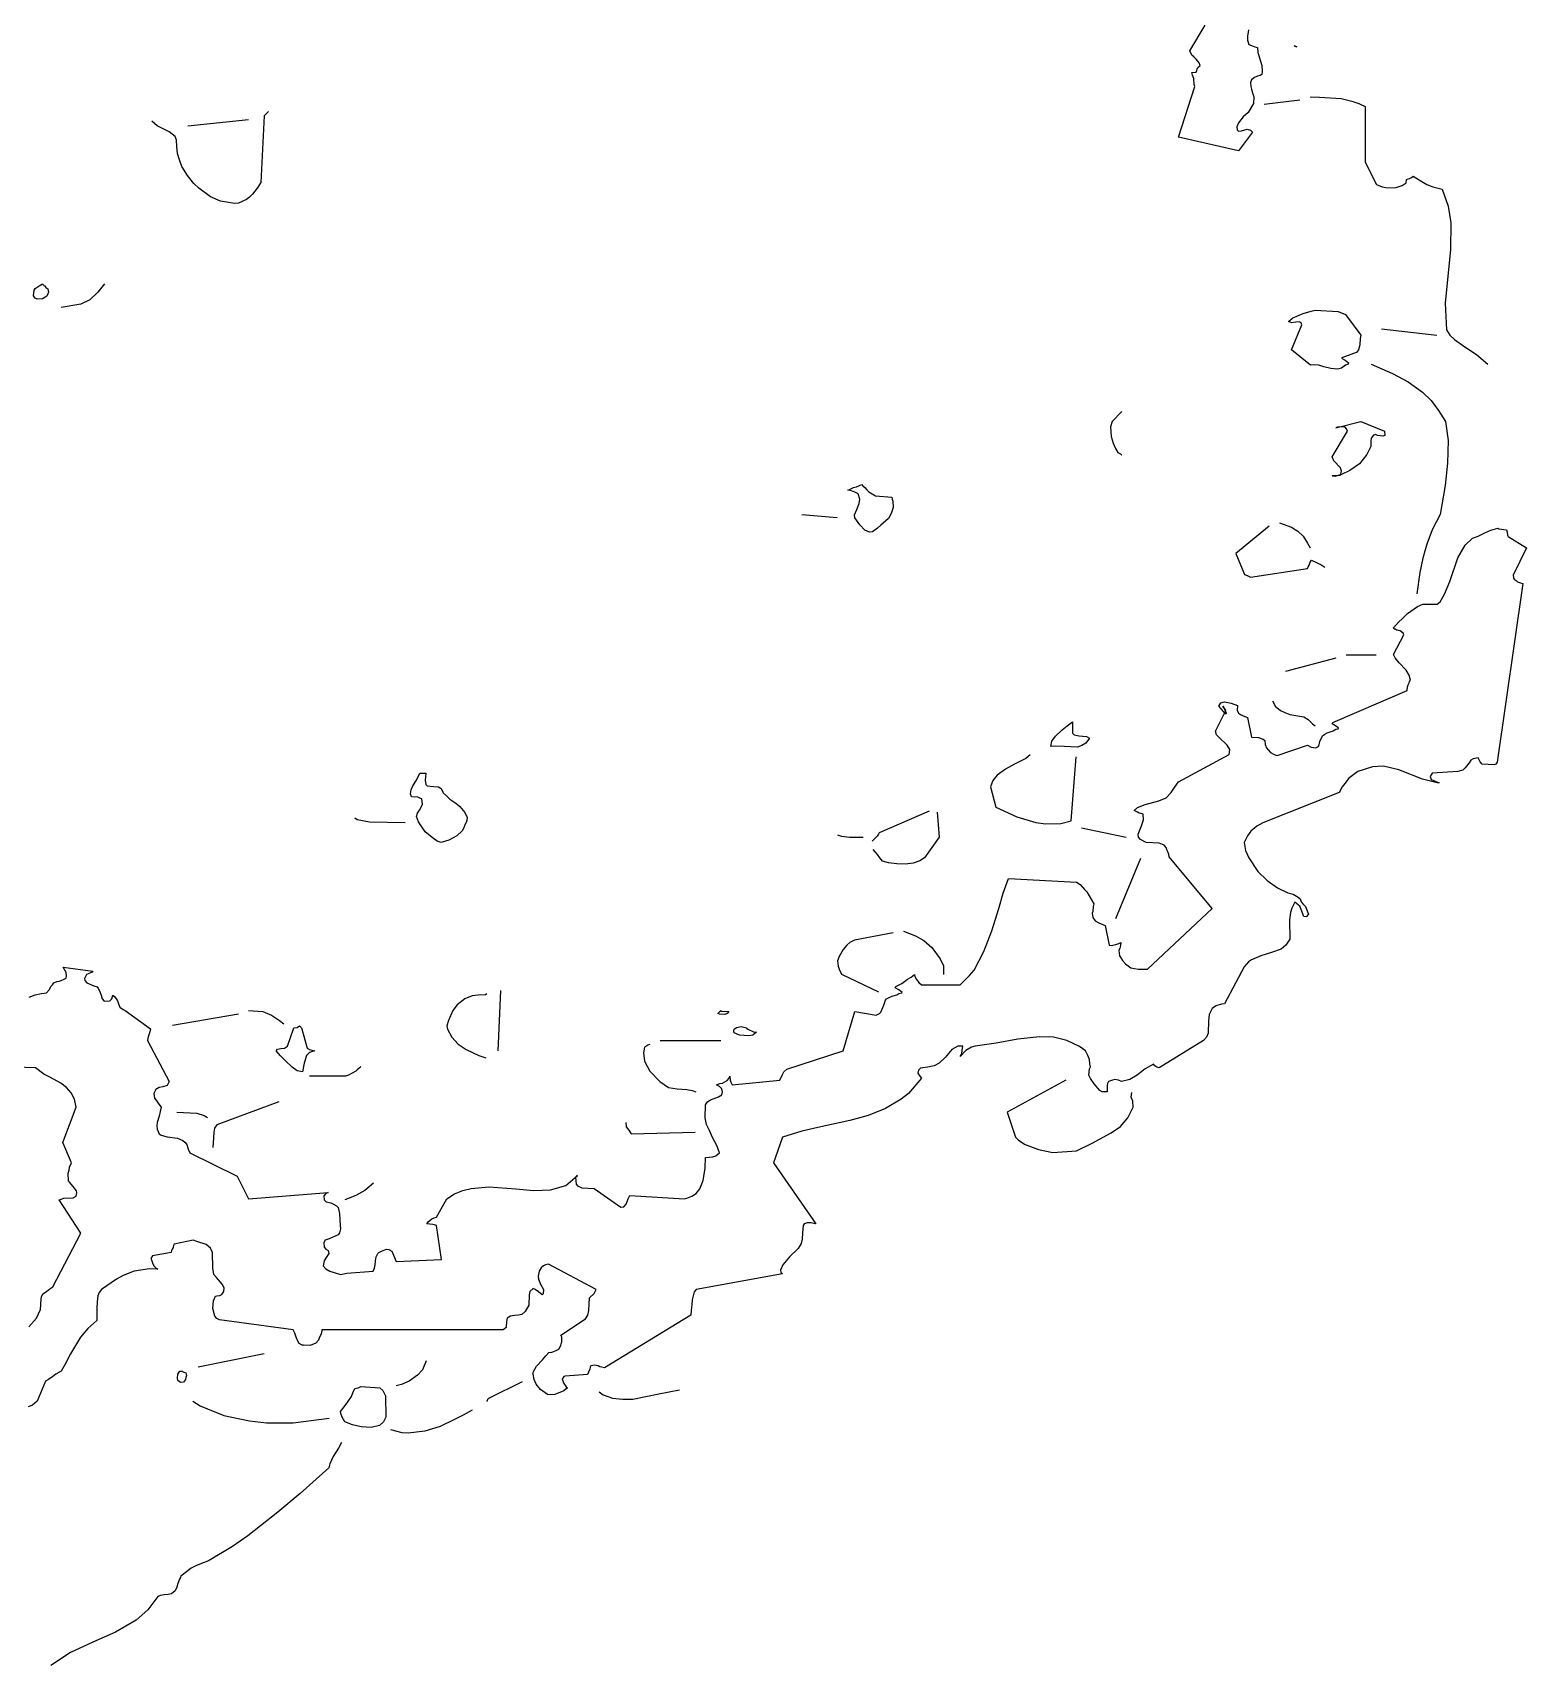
# Model space of a CAD drawing. Header units: metres. Extents: x -3.7 to 3.18, y -0.05 to 9.77.
# Drawn here: x 0.149 to 3.181, y 1.962 to 5.276 of the extents above; entities that cross this region are included whole.
import ezdxf

# ---------------------------------------------------------------- set-up
doc = ezdxf.new("R2010")
doc.units = ezdxf.units.M
doc.header["$LTSCALE"] = 0.2

msp = doc.modelspace()

# ---------------------------------------------------------------- linework, layer by layer
at = {"flags": 128}
for points in [[(2.617, 5.2818), (2.615, 5.2688), (2.615, 5.2608), (2.618, 5.2518), (2.623, 5.2498), (2.63, 5.2468), (2.635, 5.2458), (2.636, 5.2358), (2.644, 5.2088), (2.645, 5.1978), (2.644, 5.1908), (2.641, 5.1888), (2.635, 5.1878), (2.629, 5.1848), (2.623, 5.1798), (2.621, 5.1748), (2.622, 5.1668), (2.623, 5.1608), (2.625, 5.1538), (2.628, 5.1458), (2.627, 5.1318), (2.616, 5.1138), (2.606, 5.1048), (2.597, 5.0928), (2.593, 5.0848), (2.594, 5.0788), (2.597, 5.0758), (2.603, 5.0768), (2.614, 5.0798), (2.621, 5.0778), (2.625, 5.0738), (2.597, 5.0358), (2.475, 5.0638), (2.508, 5.1668), (2.507, 5.1708), (2.506, 5.1828), (2.503, 5.1898), (2.502, 5.1948), (2.511, 5.1958), (2.512, 5.1988), (2.513, 5.2018), (2.514, 5.2048), (2.519, 5.2088), (2.517, 5.2148), (2.511, 5.2218), (2.506, 5.2268), (2.502, 5.2298), (2.498, 5.2388), (2.529, 5.2908)], [(2.71, 5.2488), (2.715, 5.2468), (2.71, 5.2488), (2.71, 5.2488)], [(2.721, 5.1388), (2.649, 5.1298)], [(2.742, 5.1458), (2.761, 5.1448), (2.805, 5.1418), (2.827, 5.1368), (2.841, 5.1318), (2.854, 5.1258), (2.854, 5.0128), (2.877, 4.9678), (2.888, 4.9628), (2.9, 4.9608), (2.917, 4.9618), (2.929, 4.9658), (2.937, 4.9708), (2.938, 4.9778), (2.941, 4.9788), (2.944, 4.9798), (2.948, 4.9818), (2.951, 4.9848), (2.969, 4.9738), (2.979, 4.9678), (2.991, 4.9628), (3.01, 4.9578), (3.022, 4.9238), (3.028, 4.8898), (3.027, 4.8358), (3.016, 4.7268), (3.019, 4.6728), (3.026, 4.6618), (3.035, 4.6528), (3.056, 4.6378), (3.08, 4.6228), (3.103, 4.6028)], [(0.628, 5.1158), (0.619, 5.1068), (0.612, 4.9718), (0.605, 4.9598), (0.595, 4.9478), (0.589, 4.9418), (0.583, 4.9368), (0.567, 4.9298), (0.559, 4.9288), (0.53, 4.9338), (0.51, 4.9428), (0.486, 4.9598), (0.476, 4.9698), (0.463, 4.9858), (0.452, 5.0038), (0.447, 5.0178), (0.443, 5.0308), (0.442, 5.0448), (0.441, 5.0578), (0.438, 5.0648), (0.426, 5.0748), (0.402, 5.0868), (0.391, 5.0958)], [(0.587, 5.0988), (0.464, 5.0858)], [(0.174, 4.7618), (0.176, 4.7588), (0.18, 4.7558), (0.181, 4.7488), (0.18, 4.7458), (0.178, 4.7408), (0.169, 4.7358), (0.158, 4.7348), (0.154, 4.7368), (0.151, 4.7418), (0.152, 4.7528), (0.154, 4.7568), (0.162, 4.7618), (0.169, 4.7658), (0.17, 4.7648), (0.171, 4.7638), (0.172, 4.7628), (0.173, 4.7618), (0.174, 4.7618), (0.174, 4.7618)], [(0.295, 4.7658), (0.281, 4.7488), (0.265, 4.7338), (0.247, 4.7248), (0.207, 4.7178)], [(2.752, 4.7128), (2.799, 4.7098), (2.814, 4.7038), (2.845, 4.6618), (2.844, 4.6548), (2.843, 4.6418), (2.84, 4.6318), (2.836, 4.6268), (2.83, 4.6248), (2.819, 4.6208), (2.81, 4.6168), (2.806, 4.6148), (2.813, 4.6108), (2.82, 4.6058), (2.819, 4.6028), (2.814, 4.6008), (2.806, 4.5948), (2.798, 4.5928), (2.784, 4.5938), (2.77, 4.5978), (2.76, 4.6008), (2.751, 4.6018), (2.743, 4.6008), (2.704, 4.6318), (2.725, 4.6828), (2.724, 4.6868), (2.72, 4.6888), (2.713, 4.6878), (2.704, 4.6868), (2.698, 4.6898), (2.707, 4.6968), (2.714, 4.6998), (2.721, 4.7028), (2.728, 4.7058), (2.744, 4.7108), (2.752, 4.7128), (2.752, 4.7128)], [(2.887, 4.6748), (2.999, 4.6618)], [(2.866, 4.6028), (2.909, 4.5838), (2.941, 4.5668), (2.97, 4.5458), (2.988, 4.5288), (3.003, 4.5088), (3.017, 4.4868), (3.022, 4.4478), (3.021, 4.4018), (3.016, 4.3568), (3.006, 4.2978), (2.99, 4.2668), (2.979, 4.2378), (2.971, 4.2088), (2.965, 4.1798), (2.959, 4.1368)], [(2.36, 4.5068), (2.34, 4.4868), (2.337, 4.4758), (2.338, 4.4558), (2.342, 4.4428), (2.347, 4.4318), (2.352, 4.4238), (2.357, 4.4208), (2.359, 4.4188), (2.36, 4.4188)], [(2.845, 4.4868), (2.893, 4.4668), (2.894, 4.4578), (2.89, 4.4568), (2.879, 4.4578), (2.875, 4.4598), (2.871, 4.4588), (2.866, 4.4528), (2.865, 4.4468), (2.865, 4.4358), (2.857, 4.4198), (2.85, 4.4098), (2.842, 4.4008), (2.823, 4.3868), (2.806, 4.3788), (2.792, 4.3748), (2.788, 4.3758), (2.787, 4.3768), (2.804, 4.3778), (2.806, 4.3858), (2.804, 4.3928), (2.79, 4.4068), (2.787, 4.4148), (2.818, 4.4668), (2.816, 4.4718), (2.813, 4.4748), (2.807, 4.4758), (2.797, 4.4748), (2.794, 4.4738), (2.845, 4.4868)], [(1.838, 4.3528), (1.842, 4.3478), (1.846, 4.3438), (1.86, 4.3358), (1.893, 4.3328), (1.894, 4.3288), (1.895, 4.3248), (1.896, 4.3118), (1.892, 4.2998), (1.886, 4.2898), (1.871, 4.2758), (1.864, 4.2698), (1.854, 4.2628), (1.848, 4.2618), (1.838, 4.2658), (1.828, 4.2768), (1.818, 4.2908), (1.817, 4.2968), (1.822, 4.3078), (1.827, 4.3198), (1.828, 4.3288), (1.825, 4.3398), (1.822, 4.3408), (1.818, 4.3428), (1.811, 4.3458), (1.804, 4.3468), (1.807, 4.3488), (1.815, 4.3528), (1.821, 4.3538), (1.832, 4.3588), (1.834, 4.3558), (1.838, 4.3528), (1.838, 4.3528)], [(1.71, 4.2978), (1.782, 4.2918)], [(2.68, 4.2808), (2.704, 4.2718), (2.717, 4.2638), (2.728, 4.2538), (2.737, 4.2398), (2.742, 4.2298)], [(3.123, 4.2698), (3.125, 4.2688), (3.141, 4.2668), (3.142, 4.2618), (3.143, 4.2558), (3.144, 4.2528), (3.181, 4.2298), (3.154, 4.1748), (3.155, 4.1698), (3.156, 4.1668), (3.16, 4.1638), (3.163, 4.1608), (3.169, 4.1588), (3.174, 4.1578), (3.122, 3.7948), (3.119, 3.7908), (3.116, 3.7898), (3.091, 3.7908), (3.087, 3.7958), (3.085, 3.7998), (3.083, 3.8038), (3.073, 3.8018), (3.068, 3.7988), (3.065, 3.7938), (3.057, 3.7838), (3.052, 3.7788), (3.042, 3.7758), (2.99, 3.7728), (2.986, 3.7658), (2.988, 3.7598), (3.004, 3.7528), (3, 3.7528), (2.97, 3.7608), (2.922, 3.7798), (2.891, 3.7868), (2.869, 3.7858), (2.839, 3.7758), (2.82, 3.7618), (2.815, 3.7548), (2.807, 3.7448), (2.801, 3.7338), (2.646, 3.6718), (2.634, 3.6648), (2.622, 3.6548), (2.615, 3.6458), (2.608, 3.6318), (2.611, 3.6158), (2.618, 3.6008), (2.636, 3.5728), (2.655, 3.5548), (2.676, 3.5398), (2.697, 3.5298), (2.708, 3.5268), (2.718, 3.5208), (2.722, 3.5178), (2.724, 3.5118), (2.727, 3.5078), (2.73, 3.5048), (2.733, 3.5018), (2.739, 3.4868), (2.734, 3.4808), (2.729, 3.4818), (2.724, 3.4958), (2.721, 3.5028), (2.711, 3.5108), (2.705, 3.4988), (2.702, 3.4898), (2.7, 3.4748), (2.701, 3.4358), (2.693, 3.4238), (2.683, 3.4158), (2.664, 3.4088), (2.642, 3.4018), (2.623, 3.3938), (2.617, 3.3898), (2.608, 3.3798), (2.568, 3.3048), (2.562, 3.3038), (2.558, 3.3028), (2.553, 3.3008), (2.55, 3.2998), (2.543, 3.2948), (2.537, 3.2828), (2.536, 3.2698), (2.535, 3.2448), (2.532, 3.2368), (2.526, 3.2298), (2.436, 3.1748), (2.431, 3.1758), (2.427, 3.1788), (2.424, 3.1818), (2.407, 3.1728), (2.398, 3.1648), (2.391, 3.1598), (2.376, 3.1508), (2.359, 3.1468), (2.353, 3.1498), (2.346, 3.1508), (2.341, 3.1498), (2.333, 3.1468), (2.331, 3.1428), (2.33, 3.1388), (2.33, 3.1258), (2.32, 3.1258), (2.315, 3.1288), (2.304, 3.1418), (2.296, 3.1528), (2.293, 3.1598), (2.294, 3.1728), (2.296, 3.1768), (2.295, 3.1828), (2.294, 3.1918), (2.291, 3.1998), (2.286, 3.2088), (2.274, 3.2178), (2.248, 3.2298), (2.221, 3.2368), (2.193, 3.2378), (2.149, 3.2328), (2.105, 3.2248), (2.062, 3.2188), (2.055, 3.2168), (2.043, 3.2098), (2.032, 3.1978), (2.034, 3.2008), (2.035, 3.2038), (2.036, 3.2098), (2.037, 3.2188), (2.027, 3.2188), (2.015, 3.2118), (2.001, 3.1958), (1.989, 3.1838), (1.979, 3.1788), (1.966, 3.1758), (1.956, 3.1748), (1.951, 3.1738), (1.947, 3.1698), (1.946, 3.1638), (1.95, 3.1578), (1.953, 3.1538), (1.927, 3.1228), (1.912, 3.1108), (1.88, 3.0918), (1.845, 3.0778), (1.808, 3.0678), (1.749, 3.0548), (1.71, 3.0458), (1.671, 3.0338), (1.653, 2.9818), (1.739, 2.8578), (1.735, 2.8588), (1.729, 2.8598), (1.721, 2.8598), (1.715, 2.8578), (1.713, 2.8548), (1.712, 2.8398), (1.711, 2.8268), (1.709, 2.8178), (1.703, 2.8078), (1.685, 2.7908), (1.672, 2.7748), (1.667, 2.7638), (1.668, 2.7598), (1.671, 2.7568), (1.496, 2.7248), (1.492, 2.7198), (1.488, 2.7038), (1.487, 2.6938), (1.486, 2.6828), (1.485, 2.6728), (1.31, 2.5658), (1.304, 2.5668), (1.3, 2.5678), (1.297, 2.5698), (1.29, 2.5708), (1.282, 2.5698), (1.281, 2.5668), (1.28, 2.5628), (1.277, 2.5568), (1.275, 2.5518), (1.23, 2.5488), (1.227, 2.5478), (1.224, 2.5428), (1.227, 2.5338), (1.232, 2.5268), (1.235, 2.5248), (1.227, 2.5188), (1.209, 2.5118), (1.201, 2.5108), (1.194, 2.5118), (1.189, 2.5148), (1.18, 2.5218), (1.171, 2.5328), (1.167, 2.5418), (1.165, 2.5528), (1.165, 2.5568), (1.172, 2.5688), (1.184, 2.5818), (1.191, 2.5898), (1.197, 2.5968), (1.203, 2.5978), (1.207, 2.5988), (1.213, 2.6018), (1.217, 2.6038), (1.221, 2.6108), (1.222, 2.6148), (1.223, 2.6178), (1.223, 2.6278), (1.221, 2.6318), (1.271, 2.6648), (1.276, 2.6728), (1.278, 2.6818), (1.279, 2.7078), (1.289, 2.7168), (1.293, 2.7248), (1.196, 2.7758), (1.19, 2.7748), (1.186, 2.7728), (1.181, 2.7688), (1.177, 2.7618), (1.175, 2.7518), (1.176, 2.7458), (1.18, 2.7358), (1.186, 2.7248), (1.185, 2.7158), (1.183, 2.7138), (1.176, 2.7198), (1.169, 2.7248), (1.165, 2.7268), (1.158, 2.7208), (1.157, 2.7138), (1.156, 2.6928), (1.149, 2.6798), (1.142, 2.6738), (1.135, 2.6728), (1.127, 2.6718), (1.119, 2.6708), (1.112, 2.6668), (1.111, 2.6598), (1.11, 2.6478), (1.107, 2.6448), (1.104, 2.6428), (0.736, 2.6428), (0.735, 2.6368), (0.734, 2.6328), (0.731, 2.6278), (0.729, 2.6218), (0.724, 2.6158), (0.712, 2.6108), (0.699, 2.6118), (0.696, 2.6118), (0.69, 2.6148), (0.687, 2.6198), (0.684, 2.6278), (0.681, 2.6358), (0.678, 2.6428), (0.528, 2.6628), (0.523, 2.6658), (0.519, 2.6708), (0.515, 2.6858), (0.516, 2.7018), (0.52, 2.7108), (0.523, 2.7118), (0.529, 2.7128), (0.533, 2.7148), (0.537, 2.7208), (0.538, 2.7278), (0.534, 2.7358), (0.522, 2.7488), (0.517, 2.7548), (0.515, 2.7678), (0.514, 2.7998), (0.51, 2.8088), (0.501, 2.8158), (0.482, 2.8218), (0.475, 2.8248), (0.436, 2.8168), (0.435, 2.8138), (0.434, 2.8098), (0.432, 2.8068), (0.431, 2.8038), (0.43, 2.7998), (0.392, 2.7928), (0.389, 2.7878), (0.39, 2.7848), (0.392, 2.7788), (0.395, 2.7728), (0.4, 2.7678), (0.403, 2.7658), (0.386, 2.7668), (0.355, 2.7618), (0.333, 2.7528), (0.319, 2.7458), (0.289, 2.7248), (0.284, 2.7188), (0.281, 2.7118), (0.28, 2.6998), (0.279, 2.6868), (0.279, 2.6618), (0.261, 2.6458), (0.246, 2.6278), (0.226, 2.5938), (0.215, 2.5728), (0.207, 2.5588), (0.196, 2.5528), (0.19, 2.5478), (0.181, 2.5418), (0.175, 2.5388), (0.158, 2.4978), (0.149, 2.4898), (0.14, 2.4868)], [(0.142, 3.3178), (0.154, 3.3228), (0.167, 3.3258), (0.177, 3.3268), (0.183, 3.3338), (0.186, 3.3398), (0.189, 3.3428), (0.192, 3.3468), (0.198, 3.3498), (0.203, 3.3508), (0.207, 3.3518), (0.213, 3.3548), (0.217, 3.3568), (0.218, 3.3608), (0.217, 3.3678), (0.211, 3.3788), (0.271, 3.3708), (0.27, 3.3688), (0.265, 3.3668), (0.258, 3.3638), (0.254, 3.3558), (0.255, 3.3518), (0.259, 3.3468), (0.273, 3.3408), (0.28, 3.3388), (0.283, 3.3348), (0.286, 3.3278), (0.288, 3.3218), (0.29, 3.3148), (0.294, 3.3098), (0.306, 3.3108), (0.31, 3.3148), (0.312, 3.3218), (0.316, 3.3188), (0.321, 3.3108), (0.323, 3.3048), (0.326, 3.2978), (0.333, 3.2928), (0.337, 3.2908), (0.388, 3.2538), (0.387, 3.2478), (0.385, 3.2418), (0.383, 3.2348), (0.382, 3.2298), (0.426, 3.1468), (0.422, 3.1388), (0.413, 3.1358), (0.406, 3.1348), (0.399, 3.1308), (0.395, 3.1228), (0.396, 3.1128), (0.401, 3.1068), (0.405, 3.1008), (0.41, 3.0948), (0.408, 3.0858), (0.406, 3.0768), (0.402, 3.0638), (0.401, 3.0568), (0.402, 3.0498), (0.406, 3.0408), (0.41, 3.0378), (0.422, 3.0348), (0.443, 3.0318), (0.454, 3.0268), (0.458, 3.0238), (0.462, 3.0188), (0.465, 3.0098), (0.468, 3.0018), (0.564, 2.9548), (0.587, 2.9088), (0.749, 2.9218), (0.744, 2.9198), (0.74, 2.9148), (0.741, 2.9068), (0.745, 2.9028), (0.754, 2.9008), (0.76, 2.8978), (0.766, 2.8948), (0.769, 2.8908), (0.772, 2.8788), (0.773, 2.8538), (0.774, 2.8478), (0.772, 2.8398), (0.769, 2.8358), (0.751, 2.8278), (0.743, 2.8248), (0.74, 2.8198), (0.741, 2.8108), (0.744, 2.8068), (0.749, 2.8038), (0.75, 2.7978), (0.745, 2.7898), (0.741, 2.7828), (0.739, 2.7728), (0.744, 2.7668), (0.752, 2.7618), (0.763, 2.7588), (0.774, 2.7548), (0.787, 2.7578), (0.84, 2.7618), (0.843, 2.7678), (0.844, 2.7748), (0.845, 2.7828), (0.846, 2.7908), (0.85, 2.7978), (0.852, 2.7998), (0.857, 2.8028), (0.867, 2.8068), (0.872, 2.8058), (0.878, 2.8028), (0.887, 2.7818), (0.979, 2.7858), (0.969, 2.8548), (0.965, 2.8558), (0.961, 2.8568), (0.949, 2.8578), (0.952, 2.8618), (0.959, 2.8678), (0.964, 2.8698), (0.969, 2.8718), (0.99, 2.9088), (1.005, 2.9188), (1.022, 2.9258), (1.039, 2.9298), (1.075, 2.9328), (1.13, 2.9288), (1.166, 2.9258), (1.2, 2.9268), (1.231, 2.9358), (1.255, 2.9558), (1.253, 2.9548), (1.251, 2.9518), (1.252, 2.9388), (1.255, 2.9348), (1.264, 2.9308), (1.289, 2.9298), (1.343, 2.8918), (1.349, 2.8928), (1.354, 2.8978), (1.358, 2.9088), (1.361, 2.9158), (1.472, 2.9088), (1.477, 2.9098), (1.487, 2.9138), (1.496, 2.9198), (1.503, 2.9288), (1.51, 2.9458), (1.514, 2.9708), (1.515, 2.9928), (1.53, 2.9938), (1.536, 2.9958), (1.543, 3.0018), (1.538, 3.0168), (1.53, 3.0318), (1.522, 3.0488), (1.517, 3.0598), (1.514, 3.0728), (1.515, 3.0998), (1.519, 3.1058), (1.525, 3.1098), (1.541, 3.1158), (1.548, 3.1198), (1.549, 3.1258), (1.548, 3.1318), (1.543, 3.1368), (1.537, 3.1398), (1.544, 3.1428), (1.549, 3.1438), (1.559, 3.1488), (1.562, 3.1528), (1.564, 3.1578), (1.565, 3.1498), (1.566, 3.1458), (1.569, 3.1398), (1.666, 3.1498), (1.671, 3.1608), (1.674, 3.1668), (1.68, 3.1718), (1.794, 3.2088), (1.818, 3.2888), (1.861, 3.2818), (1.868, 3.2848), (1.871, 3.2878), (1.877, 3.3018), (1.88, 3.3118), (1.882, 3.3148), (1.89, 3.3188), (1.896, 3.3208), (1.903, 3.3228), (1.907, 3.3258), (1.913, 3.3268), (1.914, 3.3278), (1.907, 3.3328), (1.9, 3.3368), (1.901, 3.3398), (1.913, 3.3458), (1.919, 3.3498), (1.925, 3.3548), (1.932, 3.3588), (1.939, 3.3638), (1.94, 3.3598), (1.943, 3.3538), (1.948, 3.3478), (1.953, 3.3428), (2.032, 3.3428), (2.051, 3.3618), (2.06, 3.3728), (2.08, 3.4108), (2.096, 3.4528), (2.11, 3.4978), (2.119, 3.5288), (2.13, 3.5588), (2.268, 3.5518), (2.275, 3.5468), (2.284, 3.5368), (2.289, 3.5318), (2.303, 3.5078), (2.302, 3.5018), (2.301, 3.4918), (2.3, 3.4888), (2.301, 3.4798), (2.306, 3.4728), (2.313, 3.4688), (2.326, 3.4638), (2.334, 3.4238), (2.338, 3.4228), (2.348, 3.4248), (2.354, 3.4268), (2.358, 3.4288), (2.357, 3.4228), (2.356, 3.4178), (2.354, 3.4128), (2.355, 3.4018), (2.358, 3.3978), (2.361, 3.3928), (2.367, 3.3858), (2.378, 3.3778), (2.393, 3.3748), (2.412, 3.3748), (2.543, 3.4978), (2.456, 3.6028), (2.455, 3.6078), (2.454, 3.6118), (2.452, 3.6158), (2.45, 3.6218), (2.446, 3.6268), (2.436, 3.6308), (2.409, 3.6318), (2.398, 3.6378), (2.394, 3.6428), (2.393, 3.6488), (2.397, 3.6588), (2.4, 3.6658), (2.404, 3.6778), (2.403, 3.6898), (2.399, 3.6908), (2.395, 3.6918), (2.392, 3.6938), (2.389, 3.6948), (2.385, 3.6968), (2.392, 3.7028), (2.407, 3.7088), (2.435, 3.7168), (2.45, 3.7228), (2.46, 3.7338), (2.467, 3.7438), (2.475, 3.7548), (2.578, 3.8108), (2.579, 3.8208), (2.574, 3.8298), (2.557, 3.8458), (2.552, 3.8508), (2.55, 3.8578), (2.571, 3.8998), (2.565, 3.9088), (2.567, 3.9058), (2.572, 3.8948), (2.571, 3.8928), (2.557, 3.9088), (2.561, 3.9158), (2.568, 3.9178), (2.582, 3.9148), (2.595, 3.9098), (2.594, 3.9008), (2.597, 3.8948), (2.601, 3.8918), (2.606, 3.8888), (2.615, 3.8858), (2.623, 3.8458), (2.637, 3.8448), (2.647, 3.8418), (2.65, 3.8388), (2.651, 3.8308), (2.652, 3.8278), (2.653, 3.8248), (2.657, 3.8198), (2.662, 3.8148), (2.669, 3.8108), (2.675, 3.8088), (2.737, 3.8298), (2.744, 3.8258), (2.754, 3.8238), (2.76, 3.8278), (2.761, 3.8338), (2.762, 3.8378), (2.765, 3.8438), (2.767, 3.8488), (2.772, 3.8518), (2.777, 3.8548), (2.783, 3.8568), (2.789, 3.8588), (2.794, 3.8618), (2.799, 3.8628), (2.8, 3.8648), (2.79, 3.8708), (2.787, 3.8728), (2.788, 3.8758), (2.939, 3.9408), (2.94, 3.9478), (2.941, 3.9518), (2.943, 3.9558), (2.944, 3.9588), (2.946, 3.9618), (2.943, 3.9718), (2.937, 3.9818), (2.923, 3.9968), (2.915, 4.0068), (2.911, 4.0138), (2.932, 4.0538), (2.931, 4.0568), (2.925, 4.0618), (2.918, 4.0628), (2.915, 4.0648), (2.913, 4.0648), (2.911, 4.0678), (2.922, 4.0798), (2.929, 4.0858), (2.94, 4.0968), (2.96, 4.1108), (2.971, 4.1158), (3, 4.1158), (3.006, 4.1208), (3.015, 4.1358), (3.026, 4.1618), (3.042, 4.2098), (3.057, 4.2358), (3.072, 4.2498), (3.083, 4.2538), (3.097, 4.2608), (3.109, 4.2658), (3.123, 4.2698), (3.123, 4.2698)], [(2.659, 4.2738), (2.591, 4.2188), (2.609, 4.1758), (2.614, 4.1738), (2.617, 4.1728), (2.621, 4.1708), (2.737, 4.1878), (2.738, 4.1918), (2.74, 4.1948), (2.742, 4.2008), (2.745, 4.2048), (2.754, 4.2008), (2.766, 4.1948), (2.772, 4.1908)], [(2.815, 4.0128), (2.876, 4.0128)], [(2.794, 4.0058), (2.692, 3.9788)], [(2.666, 3.9198), (2.67, 3.9118), (2.671, 3.9088), (2.682, 3.8998), (2.691, 3.8958), (2.701, 3.8918), (2.713, 3.8898), (2.729, 3.8868), (2.738, 3.8818), (2.747, 3.8728), (2.752, 3.8688)], [(2.26, 3.8748), (2.26, 3.8538), (2.263, 3.8508), (2.273, 3.8488), (2.288, 3.8468), (2.294, 3.8438), (2.287, 3.8338), (2.279, 3.8288), (2.27, 3.8258), (2.243, 3.8268), (2.226, 3.8278), (2.216, 3.8268), (2.218, 3.8378), (2.225, 3.8478), (2.239, 3.8608), (2.249, 3.8688), (2.26, 3.8768), (2.26, 3.8748), (2.26, 3.8748)], [(2.174, 3.8098), (2.165, 3.8028), (2.142, 3.7908), (2.124, 3.7808), (2.107, 3.7688), (2.098, 3.7578), (2.093, 3.7448), (2.104, 3.7038), (2.147, 3.6838), (2.185, 3.6728), (2.205, 3.6698), (2.236, 3.6708), (2.257, 3.6758), (2.267, 3.8058)], [(0.948, 3.7728), (0.947, 3.7718), (0.946, 3.7588), (0.947, 3.7498), (0.95, 3.7468), (0.963, 3.7458), (0.973, 3.7448), (0.978, 3.7418), (0.982, 3.7328), (0.989, 3.7268), (0.996, 3.7198), (1.008, 3.7118), (1.016, 3.7048), (1.026, 3.6928), (1.031, 3.6828), (1.03, 3.6768), (1.029, 3.6728), (1.026, 3.6678), (1.024, 3.6618), (1.021, 3.6558), (1.01, 3.6458), (0.994, 3.6368), (0.978, 3.6318), (0.97, 3.6348), (0.96, 3.6418), (0.946, 3.6538), (0.932, 3.6738), (0.928, 3.6848), (0.93, 3.6918), (0.934, 3.6978), (0.94, 3.7088), (0.939, 3.7208), (0.935, 3.7218), (0.931, 3.7238), (0.918, 3.7248), (0.916, 3.7308), (0.917, 3.7388), (0.921, 3.7468), (0.928, 3.7588), (0.935, 3.7728), (0.948, 3.7728), (0.948, 3.7728)], [(0.803, 3.6818), (0.808, 3.6788), (0.833, 3.6738), (0.905, 3.6728)], [(1.969, 3.6958), (1.867, 3.6518), (1.866, 3.6488), (1.863, 3.6448), (1.853, 3.6348)], [(1.985, 3.6938), (1.989, 3.6428), (1.959, 3.6008), (1.95, 3.5948), (1.936, 3.5898), (1.92, 3.5878), (1.903, 3.5888), (1.886, 3.5908), (1.874, 3.5938), (1.869, 3.6008), (1.864, 3.6078), (1.855, 3.6178)], [(1.783, 3.6478), (1.791, 3.6448), (1.807, 3.6428), (1.835, 3.6428)], [(2.278, 3.6618), (2.369, 3.6428)], [(2.398, 3.5998), (2.347, 3.4768)], [(1.896, 3.4488), (1.817, 3.4338), (1.808, 3.4288), (1.802, 3.4238), (1.794, 3.4148), (1.786, 3.4008), (1.783, 3.3918), (1.784, 3.3808), (1.786, 3.3748), (1.791, 3.3648), (1.866, 3.3288)], [(1.917, 3.4518), (1.941, 3.4428), (1.958, 3.4328), (1.974, 3.4188), (1.991, 3.3958), (1.998, 3.3818), (1.998, 3.3638)], [(1.071, 3.3248), (1.068, 3.3228), (1.053, 3.3218), (1.041, 3.3208), (1.026, 3.3148), (1.011, 3.3028), (1.002, 3.2908), (0.993, 3.2708), (0.99, 3.2598), (0.991, 3.2528), (1, 3.2368), (1.013, 3.2228), (1.029, 3.2118), (1.055, 3.1998), (1.069, 3.1948)], [(1.099, 3.3318), (1.093, 3.2088)], [(0.567, 3.2838), (0.433, 3.2608)], [(0.587, 3.2908), (0.616, 3.2888), (0.634, 3.2818), (0.65, 3.2708), (0.659, 3.2638)], [(1.546, 3.2908), (1.546, 3.2898), (1.562, 3.2888), (1.559, 3.2848), (1.554, 3.2828), (1.543, 3.2838), (1.54, 3.2848), (1.546, 3.2908), (1.546, 3.2908)], [(0.691, 3.2598), (0.692, 3.2588), (0.693, 3.2578), (0.695, 3.2558), (0.706, 3.2148), (0.711, 3.2118), (0.721, 3.2088), (0.711, 3.2058), (0.705, 3.1998), (0.7, 3.1838), (0.697, 3.1668), (0.686, 3.1688), (0.676, 3.1758), (0.662, 3.1888), (0.652, 3.1988), (0.643, 3.2088), (0.646, 3.2128), (0.653, 3.2138), (0.66, 3.2148), (0.666, 3.2188), (0.679, 3.2558), (0.686, 3.2568), (0.691, 3.2598), (0.691, 3.2598)], [(1.598, 3.2558), (1.598, 3.2548), (1.601, 3.2528), (1.612, 3.2478), (1.618, 3.2468), (1.611, 3.2408), (1.603, 3.2398), (1.584, 3.2408), (1.573, 3.2458), (1.572, 3.2488), (1.573, 3.2528), (1.578, 3.2568), (1.587, 3.2588), (1.598, 3.2558), (1.598, 3.2558)], [(1.402, 3.2228), (1.401, 3.2218), (1.398, 3.2208), (1.394, 3.2178), (1.391, 3.2168), (1.389, 3.2048), (1.391, 3.1878), (1.402, 3.1678), (1.422, 3.1468), (1.44, 3.1348), (1.457, 3.1318), (1.477, 3.1308), (1.488, 3.1288), (1.495, 3.1258)], [(1.423, 3.2298), (1.546, 3.2298)], [(0.141, 2.6488), (0.157, 2.6668), (0.165, 2.6838), (0.166, 2.7048), (0.167, 2.7098), (0.17, 2.7158), (0.177, 2.7208), (0.184, 2.7258), (0.19, 2.7298), (0.247, 2.8388), (0.203, 2.9068), (0.209, 2.9088), (0.212, 2.9098), (0.231, 2.9108), (0.237, 2.9138), (0.239, 2.9208), (0.238, 2.9248), (0.231, 2.9338), (0.224, 2.9428), (0.222, 2.9448), (0.221, 2.9608), (0.223, 2.9668), (0.224, 2.9728), (0.228, 2.9818), (0.21, 3.0228), (0.237, 3.0948), (0.234, 3.1108), (0.227, 3.1238), (0.218, 3.1348), (0.206, 3.1438), (0.185, 3.1548), (0.172, 3.1618), (0.155, 3.1748), (0.113, 3.1758)], [(0.815, 3.1768), (0.808, 3.1708), (0.805, 3.1678), (0.79, 3.1598), (0.784, 3.1578), (0.711, 3.1578)], [(2.246, 3.1498), (2.127, 3.0848), (2.144, 3.0338), (2.15, 3.0278), (2.164, 3.0188), (2.191, 3.0088), (2.22, 3.0028), (2.268, 3.0058), (2.3, 3.0218), (2.338, 3.0428), (2.357, 3.0558), (2.372, 3.0728), (2.383, 3.0948), (2.382, 3.1068), (2.379, 3.1148), (2.38, 3.1248)], [(0.442, 3.0848), (0.482, 3.0828), (0.497, 3.0778), (0.504, 3.0738)], [(0.649, 3.1058), (0.523, 3.0588), (0.518, 3.0518), (0.517, 3.0438), (0.516, 3.0328), (0.515, 3.0128)], [(1.353, 3.0638), (1.354, 3.0548), (1.359, 3.0478), (1.364, 3.0408), (1.494, 3.0438)], [(0.841, 2.9408), (0.832, 2.9328), (0.823, 2.9258), (0.805, 2.9158), (0.783, 2.9068)], [(0.619, 2.5938), (0.485, 2.5668)], [(0.453, 2.5588), (0.454, 2.5578), (0.46, 2.5558), (0.461, 2.5498), (0.46, 2.5458), (0.459, 2.5418), (0.455, 2.5368), (0.449, 2.5358), (0.444, 2.5398), (0.443, 2.5448), (0.444, 2.5528), (0.448, 2.5588), (0.453, 2.5588), (0.453, 2.5588)], [(0.948, 2.5798), (0.94, 2.5618), (0.93, 2.5508), (0.913, 2.5388), (0.898, 2.5318), (0.887, 2.5288)], [(0.815, 2.5278), (0.854, 2.5248), (0.86, 2.5198), (0.865, 2.5088), (0.866, 2.4658), (0.861, 2.4558), (0.853, 2.4488), (0.836, 2.4448), (0.816, 2.4458), (0.798, 2.4498), (0.783, 2.4558), (0.781, 2.4588), (0.78, 2.4608), (0.777, 2.4658), (0.775, 2.4708), (0.774, 2.4768), (0.781, 2.4868), (0.789, 2.4968), (0.796, 2.5078), (0.799, 2.5148), (0.803, 2.5238), (0.81, 2.5248), (0.815, 2.5278), (0.815, 2.5278)], [(1.071, 2.4978), (1.072, 2.4988), (1.073, 2.5018), (1.075, 2.5038), (1.143, 2.5378)], [(1.299, 2.5168), (1.307, 2.5108), (1.326, 2.5038), (1.346, 2.5018), (1.367, 2.5018), (1.42, 2.5128), (1.462, 2.5208)], [(0.474, 2.4978), (0.489, 2.4888), (0.537, 2.4688), (0.589, 2.4578), (0.624, 2.4538), (0.678, 2.4538), (0.751, 2.4638)], [(1.041, 2.4798), (1.023, 2.4698), (1.005, 2.4608), (0.976, 2.4468), (0.945, 2.4368), (0.911, 2.4328), (0.899, 2.4338), (0.876, 2.4398)], [(0.776, 2.4138), (0.77, 2.4028), (0.759, 2.3858), (0.752, 2.3708), (0.75, 2.3628), (0.692, 2.3108), (0.647, 2.2728), (0.586, 2.2248), (0.555, 2.2028), (0.506, 2.1738), (0.492, 2.1688), (0.48, 2.1638), (0.471, 2.1588), (0.461, 2.1518), (0.45, 2.1428), (0.449, 2.1398), (0.447, 2.1368), (0.444, 2.1278), (0.442, 2.1208), (0.438, 2.1128), (0.431, 2.1068), (0.424, 2.1058), (0.416, 2.1048), (0.408, 2.1038), (0.403, 2.1018), (0.383, 2.0748), (0.359, 2.0538), (0.317, 2.0288), (0.271, 2.0088), (0.226, 1.9878), (0.186, 1.9618)]]:
    msp.add_lwpolyline(points, dxfattribs=at)

doc.saveas('drawing.dxf')
